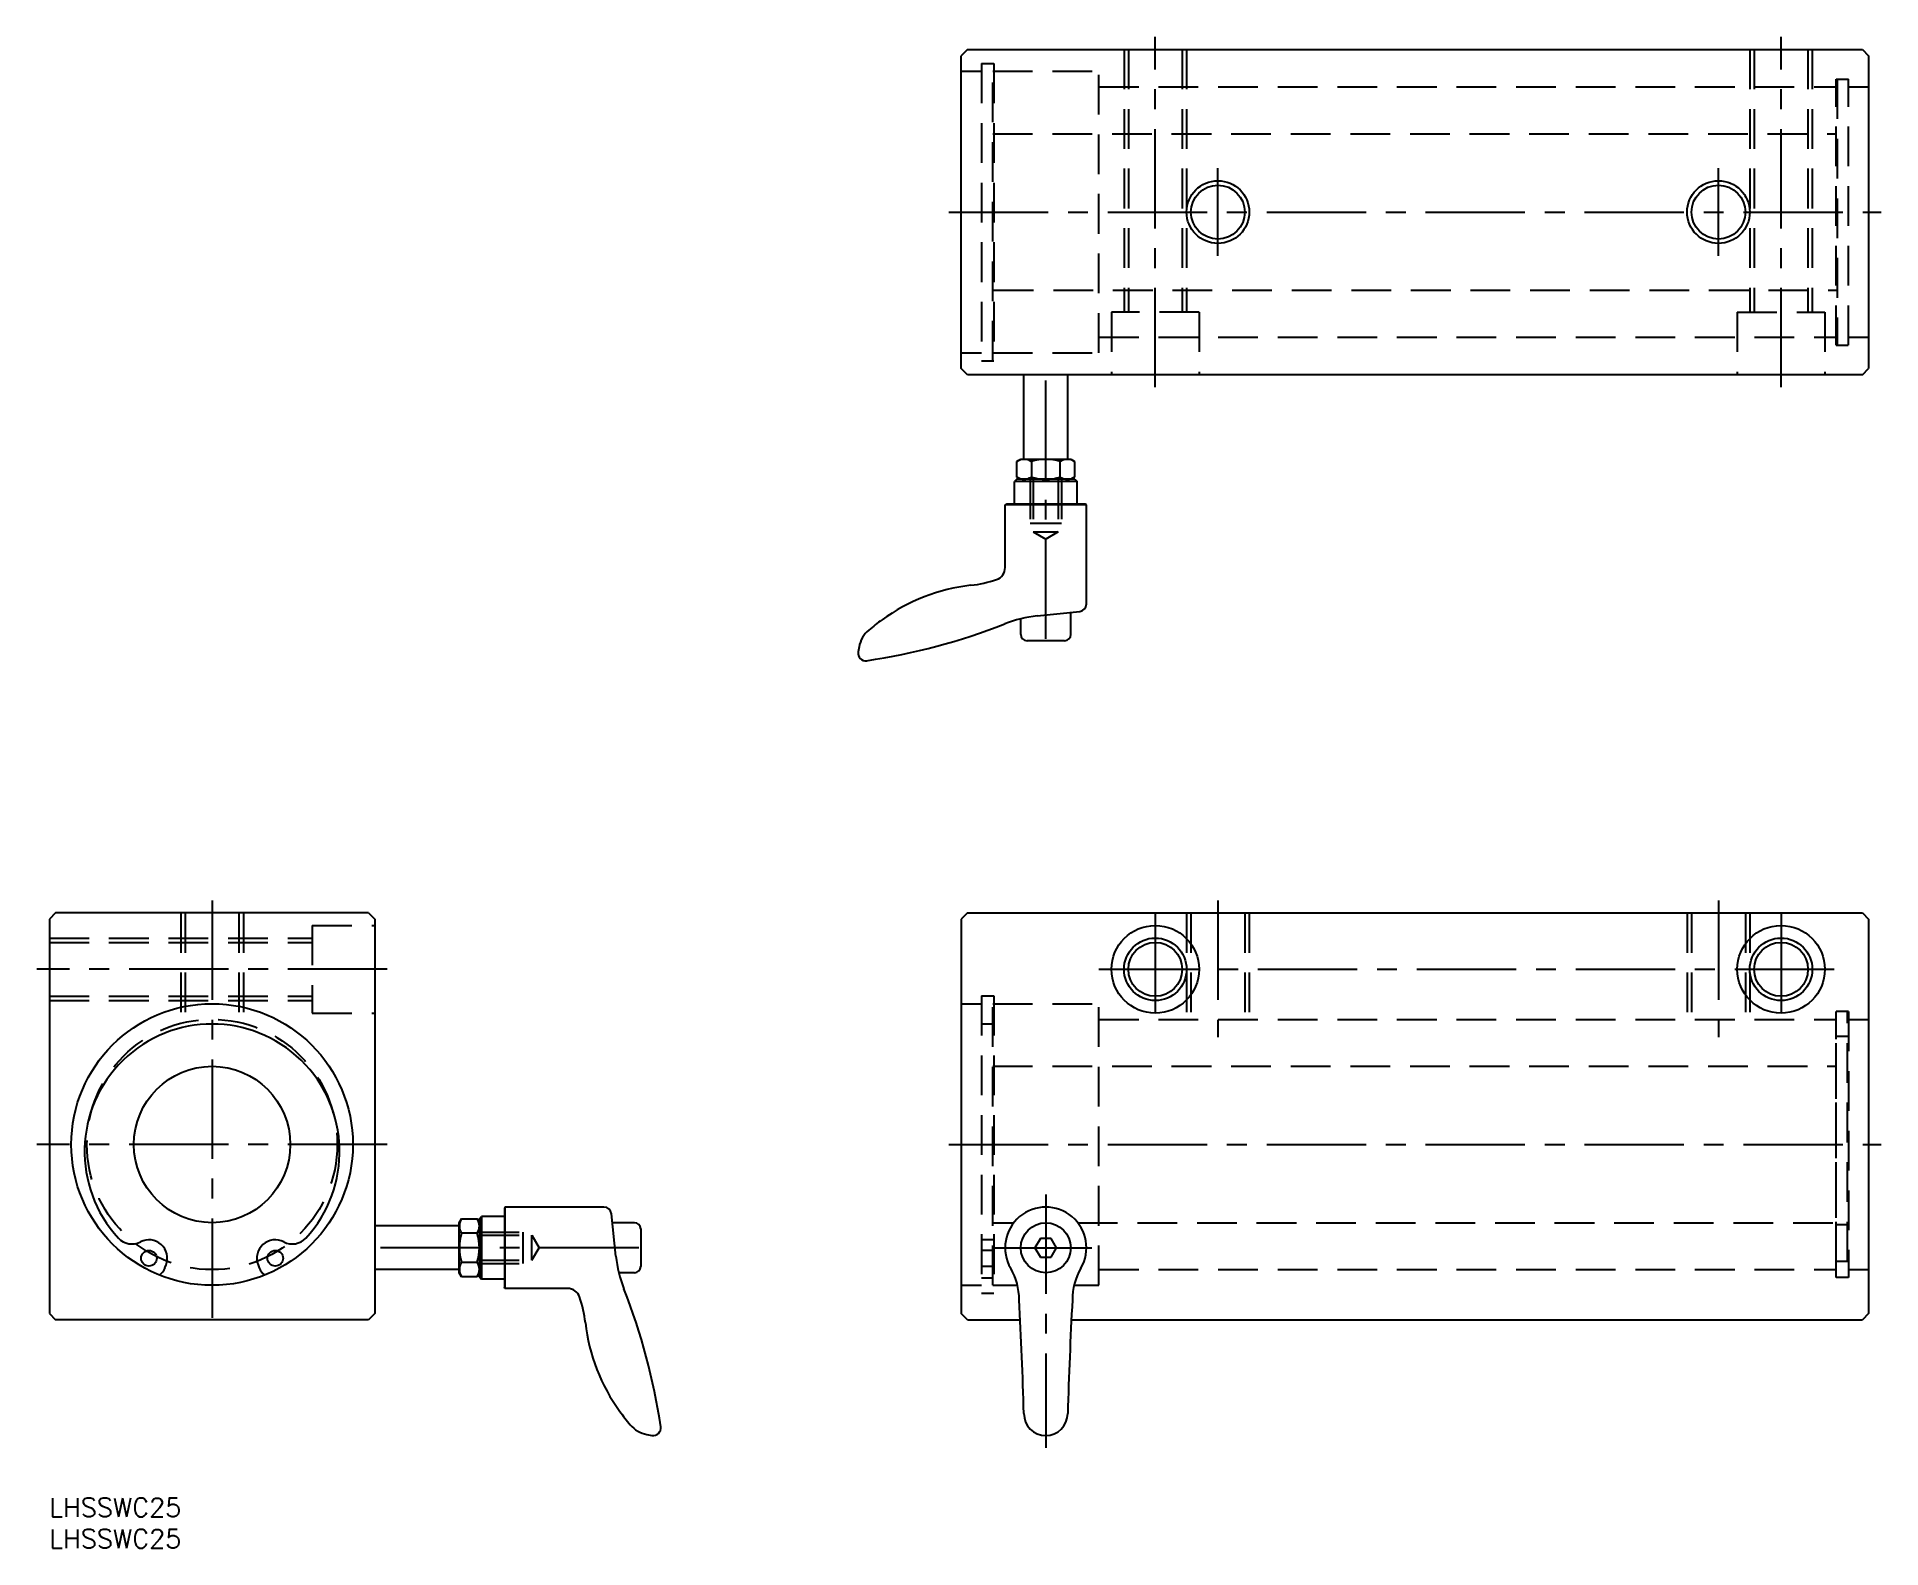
# Model space of a CAD drawing. Extents: x -2 to 293, y -8 to 234.
import ezdxf

# ---------------------------------------------------------------- set-up
doc = ezdxf.new("R2010")
doc.units = 0
doc.header["$LTSCALE"] = 0.5
doc.linetypes.add('CENTER', pattern=[50.8, 31.75, -6.35, 6.35, -6.35])
doc.linetypes.add('DASHED', pattern=[19.05, 12.7, -6.35])
for name, color, linetype in [('MSM_CENTER', 1, 'CENTER'), ('MSM_CONTINUOUS', 7, 'CONTINUOUS'), ('MSM_DASHED', 4, 'DASHED'), ('MSM_NARROW', 5, 'CONTINUOUS'), ('MSM_PART_NUMBER', 7, 'CONTINUOUS')]:
    doc.layers.add(name, color=color, linetype=linetype)
doc.styles.get("Standard").update_dxf_attribs({"font": 'txt.shx', "height": 3, "bigfont": 'bigfont.shx'})

# ---------------------------------------------------------------- blocks, each defined once
blk = doc.blocks.new('*U7')
at = {"layer": 'MSM_PART_NUMBER'}
blk.add_text('LHSSWC25', height=3, dxfattribs=at).set_placement((0, -3))
blk = doc.blocks.new('*U8')
at = {"layer": 'MSM_PART_NUMBER'}
blk.add_text('LHSSWC25', height=3, dxfattribs=at).set_placement((0, -8))

msp = doc.modelspace()

# ---------------------------------------------------------------- linework, layer by layer
at = {"layer": 'MSM_CENTER'}
for p, q in [((176.74, 177.51), (176.74, 233.51)), ((276.74, 177.51), (276.74, 233.51)), ((186.74, 198.51), (186.74, 212.51)), ((266.74, 198.51), (266.74, 212.51)), ((143.74, 205.51), (292.74, 205.51)), ((159.24, 137.31), (159.24, 181.51)), ((26, 95.5), (26, 26.5)), ((186.74, 95.5), (186.74, 73.65)), ((266.74, 95.5), (266.74, 73.65)), ((176.74, 93.5), (176.74, 75.5)), ((276.74, 93.5), (276.74, 75.5)), ((54, 84.5), (-2, 84.5)), ((167.74, 84.5), (285.74, 84.5)), ((54, 56.5), (-2, 56.5)), ((143.74, 56.5), (292.74, 56.5)), ((159.24, 48.5), (159.24, 8)), ((94.2, 40), (50, 40)), ((150.74, 40), (167.74, 40))]:
    msp.add_line(p, q, dxfattribs=at)
at = {"layer": 'MSM_CONTINUOUS'}
for p, q in [((146.74, 231.51), (145.74, 230.51)), ((145.74, 180.51), (145.74, 230.51)), ((146.74, 231.51), (289.74, 231.51)), ((289.74, 231.51), (290.74, 230.51)), ((290.74, 230.51), (290.74, 180.51)), ((146.74, 179.51), (145.74, 180.51)), ((289.74, 179.51), (290.74, 180.51)), ((289.74, 179.51), (146.74, 179.51)), ((155.74, 166.01), (155.74, 179.51)), ((162.74, 166.01), (162.74, 179.51)), ((154.62, 165.66), (155.24, 166.01)), ((154.62, 163.17), (154.62, 165.66)), ((155.24, 166.01), (163.24, 166.01)), ((156.93, 165.66), (156.93, 163.17)), ((161.54, 163.17), (161.54, 165.66)), ((163.24, 166.01), (163.85, 165.66)), ((163.85, 165.66), (163.85, 163.17)), ((154.6, 162.81), (154.24, 162.45)), ((164.24, 162.45), (154.24, 162.45)), ((154.24, 158.81), (154.24, 162.45)), ((163.87, 162.81), (154.6, 162.81)), ((155.24, 162.81), (154.62, 163.17)), ((163.85, 163.17), (163.24, 162.81)), ((163.87, 162.81), (164.24, 162.45)), ((164.24, 158.81), (164.24, 162.45)), ((152.74, 158.73), (152.94, 158.81)), ((165.74, 158.73), (152.74, 158.73)), ((152.74, 148.69), (152.74, 158.73)), ((165.53, 158.81), (152.94, 158.81)), ((165.74, 158.73), (165.53, 158.81)), ((165.74, 142.89), (165.74, 158.73)), ((157.88, 140.98), (164.66, 141.7)), ((163.24, 138.01), (163.24, 141.55)), ((155.24, 138.01), (155.24, 140.53)), ((129.4, 136.03), (129.25, 135.22)), ((162.24, 137.01), (156.24, 137.01)), ((1, 93.5), (0, 92.5)), ((0, 92.5), (0, 29.5)), ((51, 93.5), (1, 93.5)), ((51, 93.5), (52, 92.5)), ((52, 92.5), (52, 29.5)), ((146.74, 93.5), (145.74, 92.5)), ((145.74, 92.5), (145.74, 29.5)), ((146.74, 93.5), (289.74, 93.5)), ((289.74, 93.5), (290.74, 92.5)), ((290.74, 92.5), (290.74, 29.5)), ((0, 61), (0, 61)), ((65.51, 44), (65.87, 44.62)), ((65.87, 44.62), (68.36, 44.62)), ((68.36, 44.62), (68.71, 44)), ((68.71, 44.63), (69.08, 45)), ((68.71, 44.63), (68.71, 35.37)), ((69.08, 45), (69.08, 35)), ((72.71, 45), (69.08, 45)), ((72.8, 46.5), (72.71, 46.3)), ((72.71, 46.3), (72.71, 33.7)), ((72.8, 46.5), (72.8, 33.5)), ((88.63, 46.5), (72.8, 46.5)), ((90.55, 38.64), (89.83, 45.43)), ((65.51, 43.5), (52, 43.5)), ((65.51, 36), (65.51, 44)), ((68.36, 42.31), (65.87, 42.31)), ((93.51, 44), (89.98, 44)), ((94.51, 43), (94.51, 37)), ((158.37, 41.5), (157.5, 40)), ((160.1, 41.5), (158.37, 41.5)), ((160.97, 40), (160.1, 41.5)), ((157.5, 40), (158.37, 38.5)), ((158.37, 38.5), (160.1, 38.5)), ((160.1, 38.5), (160.97, 40)), ((18.47, 36.79), (18.66, 37.26)), ((33.34, 37.26), (33.53, 36.79)), ((65.51, 36.5), (52, 36.5)), ((65.87, 35.38), (65.51, 36)), ((65.87, 37.69), (68.36, 37.69)), ((68.36, 35.38), (65.87, 35.38)), ((68.71, 36), (68.36, 35.38)), ((93.51, 36), (91, 36)), ((68.71, 35.37), (69.08, 35)), ((68.71, 35.37), (69.08, 35)), ((72.71, 35), (69.08, 35)), ((72.8, 33.5), (72.71, 33.7)), ((82.83, 33.5), (72.8, 33.5)), ((0, 29.5), (1, 28.5)), ((52, 29.5), (51, 28.5)), ((146.74, 28.5), (145.74, 29.5)), ((290.74, 29.5), (289.74, 28.5)), ((51, 28.5), (1, 28.5)), ((146.74, 28.5), (155.15, 28.5)), ((163.32, 28.5), (289.74, 28.5)), ((95.5, 10.16), (96.3, 10.02))]:
    msp.add_line(p, q, dxfattribs=at)
for centre, radius in [((186.74, 205.51), 4.3), ((266.74, 205.51), 4.3), ((176.74, 84.5), 7), ((276.74, 84.5), 7), ((176.74, 84.5), 4.3), ((276.74, 84.5), 4.3), ((26, 56.5), 22.5), ((26, 56.5), 12.5), ((159.24, 40), 4), ((15.9, 38.32), 1.25), ((36.1, 38.32), 1.25)]:
    msp.add_circle(centre, radius, dxfattribs=at)
for centre, radius, start, end in [((155.77, 163.97), 2.04, 55.6158, 124.3842), ((159.24, 158.37), 7.64, 72.412, 107.588), ((162.7, 163.97), 2.04, 55.6158, 124.3842), ((155.77, 164.86), 2.04, 235.6158, 304.3842), ((159.24, 170.46), 7.64, 252.412, 287.588), ((162.7, 164.86), 2.04, 235.6158, 304.3842), ((150.74, 148.69), 2, 288.7225, 0), ((150.68, 116.07), 30, 96.5681, 125.9525), ((144.96, 165.74), 20, 276.5681, 288.7225), ((164.54, 142.89), 1.2, 276.0574, 0), ((133.83, 135.25), 4.5, 129.792, 170), ((116.06, 232.76), 100, 278.3651, 291.4728), ((156.55, 107.97), 40, 125.9525, 129.792), ((159.99, 121.09), 20, 96.0574, 111.4728), ((156.24, 138.01), 1, 180, 270), ((162.24, 138.01), 1, 270, 0), ((130.44, 135.01), 1.2, 170, 278.3651), ((26, 55.38), 20.38, 317.3049, 222.6951), ((67.56, 43.46), 2.04, 145.6158, 214.3842), ((66.67, 43.46), 2.04, 325.6158, 34.3842), ((88.63, 45.3), 1.2, 6.0574, 90), ((159.24, 40), 6.5, 329.7274, 210.2726), ((13.19, 43.56), 2.95, 222.6951, 297.3094), ((15.9, 38.32), 2.95, 339.1033, 117.3094), ((36.1, 38.32), 2.95, 62.6906, 200.8967), ((38.81, 43.56), 2.95, 242.6906, 317.3049), ((73.16, 40), 7.64, 162.412, 197.588), ((61.07, 40), 7.64, 342.412, 17.588), ((93.51, 43), 1, 0, 90), ((110.43, 40.75), 20, 186.0574, 201.4728), ((16.14, 37.68), 2.5, 305.2253, 339.1033), ((35.86, 37.68), 2.5, 200.8967, 234.7747), ((67.56, 36.54), 2.04, 145.6158, 214.3842), ((66.67, 36.54), 2.04, 325.6158, 34.3842), ((93.51, 37), 1, 270, 0), ((144.99, 31.68), 10, 0, 30.2726), ((173.49, 31.68), 10, 149.7274, 180), ((82.83, 31.5), 2, 18.7225, 90), ((-1.24, -3.17), 100, 8.3651, 21.4728), ((65.79, 25.72), 20, 6.5681, 18.7225), ((-643.91, -10.38), 800, 1.71041, 3.01374), ((962.38, -10.38), 800, 176.98626, 178.28959), ((115.46, 31.44), 30, 186.5681, 215.9525), ((123.55, 37.31), 40, 215.9525, 219.792), ((159.24, 13.5), 3.5, 180, 0), ((96.28, 14.59), 4.5, 219.792, 260), ((96.51, 11.2), 1.2, 260, 8.3651)]:
    msp.add_arc(centre, radius, start, end, dxfattribs=at)
at = {"layer": 'MSM_DASHED'}
for p, q in [((171.74, 231.51), (171.74, 189.51)), ((172.44, 231.51), (172.44, 189.51)), ((181.04, 231.51), (181.04, 189.51)), ((181.74, 231.51), (181.74, 189.51)), ((271.74, 231.51), (271.74, 189.51)), ((272.44, 231.51), (272.44, 189.51)), ((281.04, 231.51), (281.04, 189.51)), ((281.74, 231.51), (281.74, 189.51)), ((145.74, 228.01), (148.97, 228.01)), ((148.97, 229.26), (148.97, 181.76)), ((148.97, 229.26), (150.92, 229.26)), ((150.77, 181.76), (150.77, 229.26)), ((150.77, 228.01), (167.74, 228.01)), ((150.92, 229.26), (150.92, 181.76)), ((167.74, 183.01), (167.74, 228.01)), ((167.74, 225.51), (285.71, 225.51, 1.75)), ((285.56, 226.76, 1.75), (287.51, 226.76, 1.75)), ((285.56, 184.26), (285.56, 226.76)), ((285.71, 226.76, 1.75), (285.71, 184.26, 1.75)), ((287.51, 184.26), (287.51, 226.76)), ((287.51, 225.51), (290.74, 225.51)), ((150.77, 218.01), (285.56, 218.01)), ((150.92, 193.01), (285.71, 193.01)), ((169.74, 189.51), (169.74, 179.51)), ((183.74, 189.51), (169.74, 189.51)), ((183.74, 189.51), (183.74, 179.51)), ((269.74, 189.51), (269.74, 179.51)), ((269.74, 189.51), (283.74, 189.51)), ((283.74, 189.51), (283.74, 179.51)), ((145.74, 183.01), (148.97, 183.01)), ((150.77, 183.01), (167.74, 183.01)), ((167.74, 185.51), (285.71, 185.51)), ((285.56, 184.26, 1.75), (287.46, 184.26, 1.75)), ((287.51, 185.51), (290.74, 185.51)), ((148.97, 181.76), (150.92, 181.76)), ((156.74, 162.81), (156.74, 155.81)), ((157.24, 162.81), (157.24, 154.41)), ((161.24, 162.81), (161.24, 154.41)), ((161.74, 162.81), (161.74, 155.81)), ((156.74, 155.81), (161.74, 155.81)), ((157.24, 154.41), (159.24, 153.26)), ((157.24, 154.41), (161.24, 154.41)), ((161.24, 154.41), (159.24, 153.26)), ((21, 93.5), (21, 75.87)), ((21.7, 93.5), (21.7, 76.03)), ((30.3, 93.5), (30.3, 76.03)), ((31, 93.5), (31, 75.87)), ((42, 91.5), (42, 77.5)), ((42, 91.5), (52, 91.5)), ((181.74, 93.5), (181.74, 76.5)), ((182.44, 93.5), (182.44, 76.5)), ((191.04, 93.5), (191.04, 76.5)), ((191.74, 93.5), (191.74, 76.5)), ((261.74, 93.5), (261.74, 76.5)), ((262.44, 93.5), (262.44, 76.5)), ((271.04, 93.5), (271.04, 76.5)), ((271.74, 93.5), (271.74, 76.5)), ((0, 89.5), (42, 89.5)), ((0, 88.8), (42, 88.8)), ((0, 80.2), (42, 80.2)), ((148.97, 80.25), (150.92, 80.25)), ((148.97, 80.25), (148.97, 32.75)), ((150.77, 34), (150.77, 80.25)), ((150.92, 80.25), (150.92, 32.75)), ((0, 79.5), (42, 79.5)), ((42, 77.5), (52, 77.5)), ((145.74, 79), (148.97, 79)), ((150.77, 79), (167.74, 79)), ((167.74, 34), (167.74, 79)), ((285.56, 35.25), (285.56, 77.75)), ((287.51, 77.75, 1.75), (285.56, 77.75)), ((287.36, 37.79), (287.36, 77.75, 1.75)), ((287.51, 77.75), (287.51, 35.25)), ((150.77, 75.75), (148.97, 75.75)), ((167.74, 76.5), (285.56, 76.5)), ((287.36, 73.75), (285.56, 73.75)), ((285.56, 37.79, -0.5), (285.56, 73.75)), ((287.51, 76.5), (290.74, 76.5)), ((150.77, 69), (285.56, 69)), ((68.71, 42.5), (75.71, 42.5)), ((68.71, 42), (77.11, 42)), ((75.71, 37.5), (75.71, 42.5)), ((77.11, 38), (77.11, 42)), ((77.11, 42), (78.27, 40)), ((150.77, 41.27), (148.97, 41.27)), ((150.77, 44), (154.11, 44)), ((164.36, 44), (285.56, 44)), ((287.36, 43.65), (285.56, 43.65)), ((77.11, 38), (78.27, 40)), ((150.77, 39.57), (148.97, 39.57)), ((68.71, 38), (77.11, 38)), ((68.71, 37.5), (75.71, 37.5)), ((148.97, 37.07), (150.77, 37.07)), ((167.74, 36.5), (285.56, 36.5)), ((287.36, 37.79), (285.56, 37.79)), ((287.51, 36.5), (290.74, 36.5)), ((145.74, 34), (148.97, 34)), ((148.97, 35.18), (150.77, 35.18)), ((148.97, 32.75), (150.92, 32.75)), ((150.77, 34), (154.71, 34)), ((163.76, 34), (167.74, 34)), ((287.51, 35.25, 1.75), (285.56, 35.25, 1.75))]:
    msp.add_line(p, q, dxfattribs=at)
for centre, radius in [((266.74, 205.51), 5), ((26, 56.5), 20)]:
    msp.add_circle(centre, radius, dxfattribs=at)
at = {"layer": 'MSM_NARROW'}
for centre in [(186.74, 205.51), (266.74, 205.51), (176.74, 84.5), (276.74, 84.5)]:
    msp.add_circle(centre, 5, dxfattribs=at)

# ---------------------------------------------------------------- block references
at = {"layer": 'MSM_CONTINUOUS'}
for name in ['*U7', '*U8']:
    msp.add_blockref(name, (0, 0), dxfattribs=at)

doc.saveas('drawing.dxf')
